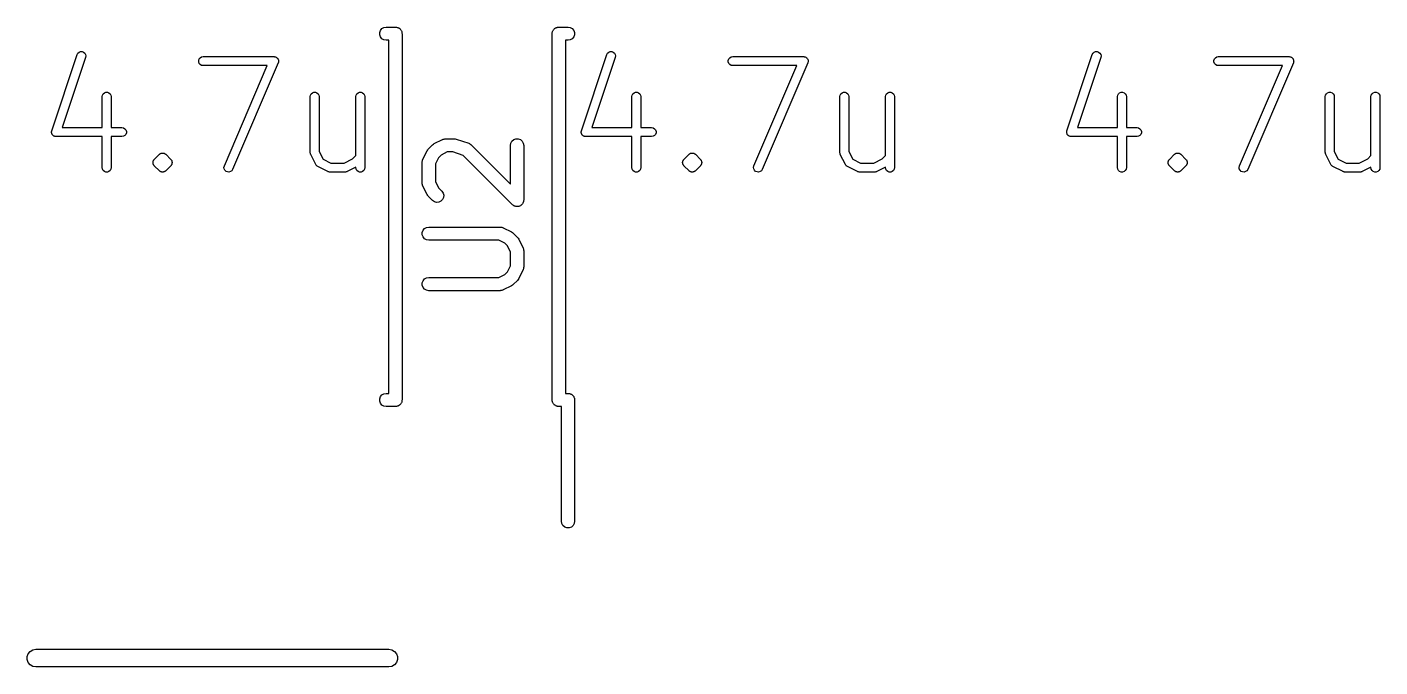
# Model space of a CAD drawing. Extents: x -2.2 to 75.9, y -81.1 to 9.2.
# Drawn here: x 20.9 to 36.23, y -44.1 to -36.85 of the extents above; entities that cross this region are included whole.
import ezdxf

# ---------------------------------------------------------------- set-up
doc = ezdxf.new("R2010")
doc.units = 0
doc.header["$MEASUREMENT"] = 0
doc.layers.add('BLACK', color=7, linetype='CONTINUOUS')

msp = doc.modelspace()

# ---------------------------------------------------------------- linework, layer by layer
at = {"layer": 'Black'}
for p, q in [((24.8961, -36.912), (24.905, -36.8875)), ((24.8961, -36.938), (24.8961, -36.912)), ((24.905, -36.8875), (24.9218, -36.8675)), ((24.9218, -36.8675), (24.9443, -36.8545)), ((24.9443, -36.8545), (24.97, -36.85)), ((24.97, -36.85), (25.075, -36.85)), ((25.075, -36.85), (25.0815, -36.8511)), ((25.0815, -36.8511), (25.088, -36.8511)), ((25.088, -36.8511), (25.0942, -36.8534)), ((25.0942, -36.8534), (25.1007, -36.8545)), ((25.1007, -36.8545), (25.1063, -36.8578)), ((25.1063, -36.8578), (25.1125, -36.86)), ((25.1125, -36.86), (25.1175, -36.8643)), ((25.1175, -36.8643), (25.1232, -36.8675)), ((25.1232, -36.8675), (25.1274, -36.8726)), ((25.1274, -36.8726), (25.1325, -36.8768)), ((25.1325, -36.8768), (25.1357, -36.8825)), ((25.1357, -36.8825), (25.14, -36.8875)), ((25.14, -36.8875), (25.1422, -36.8937)), ((25.1422, -36.8937), (25.1455, -36.8993)), ((25.1455, -36.8993), (25.1466, -36.9058)), ((25.1466, -36.9058), (25.1489, -36.912)), ((25.1489, -36.912), (25.1489, -36.9185)), ((25.1489, -36.9185), (25.15, -36.925)), ((25.15, -36.925), (25.15, -41.075)), ((26.85, -36.925), (26.8511, -36.9185)), ((26.85, -41.075), (26.85, -36.925)), ((26.8511, -36.912), (26.8534, -36.9058)), ((26.8511, -36.9185), (26.8511, -36.912)), ((26.8534, -36.9058), (26.8545, -36.8993)), ((26.8545, -36.8993), (26.8578, -36.8937)), ((26.8578, -36.8937), (26.86, -36.8875)), ((26.86, -36.8875), (26.8643, -36.8825)), ((26.8643, -36.8825), (26.8675, -36.8768)), ((26.8675, -36.8768), (26.8726, -36.8726)), ((26.8726, -36.8726), (26.8768, -36.8675)), ((26.8768, -36.8675), (26.8825, -36.8643)), ((26.8825, -36.8643), (26.8875, -36.86)), ((26.8875, -36.86), (26.8937, -36.8578)), ((26.8937, -36.8578), (26.8993, -36.8545)), ((26.8993, -36.8545), (26.9058, -36.8534)), ((26.9058, -36.8534), (26.912, -36.8511)), ((26.912, -36.8511), (26.9185, -36.8511)), ((26.9185, -36.8511), (26.925, -36.85)), ((26.925, -36.85), (27.03, -36.85)), ((27.03, -36.85), (27.0557, -36.8545)), ((27.0557, -36.8545), (27.0782, -36.8675)), ((27.0782, -36.8675), (27.095, -36.8875)), ((27.095, -36.8875), (27.1039, -36.912)), ((27.1039, -36.912), (27.1039, -36.938)), ((24.905, -36.9625), (24.8961, -36.938)), ((24.9218, -36.9825), (24.905, -36.9625)), ((24.9443, -36.9955), (24.9218, -36.9825)), ((24.97, -37), (24.9443, -36.9955)), ((25, -37), (24.97, -37)), ((25, -41), (25, -37)), ((27.03, -37), (27, -37)), ((27, -37), (27, -41)), ((27.0557, -36.9955), (27.03, -37)), ((27.0782, -36.9825), (27.0557, -36.9955)), ((27.095, -36.9625), (27.0782, -36.9825)), ((27.1039, -36.938), (27.095, -36.9625)), ((21.1816, -38.0243), (21.4689, -37.1625)), ((21.5653, -37.1947), (21.3003, -37.9896)), ((21.4689, -37.1625), (21.4773, -37.147)), ((21.4773, -37.147), (21.4905, -37.1353)), ((21.4905, -37.1353), (21.5069, -37.1288)), ((21.5069, -37.1288), (21.5245, -37.1283)), ((21.5245, -37.1283), (21.5413, -37.1339)), ((21.5413, -37.1339), (21.5551, -37.1449)), ((21.5551, -37.1449), (21.5643, -37.1599)), ((21.5643, -37.1599), (21.5679, -37.1772)), ((21.5679, -37.1772), (21.5653, -37.1947)), ((22.8459, -37.2272), (22.8519, -37.2106)), ((22.8459, -37.2449), (22.8459, -37.2272)), ((22.8519, -37.2106), (22.8633, -37.1971)), ((22.8633, -37.1971), (22.8786, -37.1883)), ((22.8786, -37.1883), (22.8959, -37.1852)), ((22.8959, -37.1852), (23.7003, -37.1852)), ((23.7003, -37.1852), (23.706, -37.1863)), ((23.706, -37.1863), (23.7119, -37.1866)), ((23.7119, -37.1866), (23.7146, -37.1878)), ((23.7146, -37.1878), (23.7176, -37.1883)), ((23.7176, -37.1883), (23.7227, -37.1912)), ((23.7227, -37.1912), (23.7281, -37.1935)), ((23.7281, -37.1935), (23.7303, -37.1956)), ((23.7303, -37.1956), (23.7329, -37.1971)), ((23.7329, -37.1971), (23.7367, -37.2016)), ((23.7367, -37.2016), (23.7409, -37.2056)), ((23.7409, -37.2056), (23.7423, -37.2083)), ((23.7423, -37.2083), (23.7443, -37.2106)), ((23.7443, -37.2106), (23.7463, -37.2161)), ((23.7463, -37.2161), (23.7489, -37.2214)), ((23.7489, -37.2214), (23.7493, -37.2244)), ((23.7493, -37.2244), (23.7503, -37.2272)), ((23.7503, -37.2272), (23.7503, -37.2331)), ((23.7503, -37.2331), (23.751, -37.2389)), ((23.751, -37.2389), (23.7503, -37.2418)), ((23.7503, -37.2418), (23.7503, -37.2449)), ((27.1816, -38.0243), (27.4689, -37.1625)), ((27.5653, -37.1947), (27.3003, -37.9896)), ((27.4689, -37.1625), (27.4773, -37.147)), ((27.4773, -37.147), (27.4905, -37.1353)), ((27.4905, -37.1353), (27.5069, -37.1288)), ((27.5069, -37.1288), (27.5245, -37.1283)), ((27.5245, -37.1283), (27.5413, -37.1339)), ((27.5413, -37.1339), (27.5551, -37.1449)), ((27.5551, -37.1449), (27.5643, -37.1599)), ((27.5643, -37.1599), (27.5679, -37.1772)), ((27.5679, -37.1772), (27.5653, -37.1947)), ((28.8459, -37.2272), (28.8519, -37.2106)), ((28.8459, -37.2449), (28.8459, -37.2272)), ((28.8519, -37.2106), (28.8633, -37.1971)), ((28.8633, -37.1971), (28.8786, -37.1883)), ((28.8786, -37.1883), (28.8959, -37.1852)), ((28.8959, -37.1852), (29.7003, -37.1852)), ((29.7003, -37.1852), (29.706, -37.1863)), ((29.706, -37.1863), (29.7119, -37.1866)), ((29.7119, -37.1866), (29.7146, -37.1878)), ((29.7146, -37.1878), (29.7176, -37.1883)), ((29.7176, -37.1883), (29.7227, -37.1912)), ((29.7227, -37.1912), (29.7281, -37.1935)), ((29.7281, -37.1935), (29.7303, -37.1956)), ((29.7303, -37.1956), (29.7329, -37.1971)), ((29.7329, -37.1971), (29.7367, -37.2016)), ((29.7367, -37.2016), (29.7409, -37.2056)), ((29.7409, -37.2056), (29.7423, -37.2083)), ((29.7423, -37.2083), (29.7443, -37.2106)), ((29.7443, -37.2106), (29.7463, -37.2161)), ((29.7463, -37.2161), (29.7489, -37.2214)), ((29.7489, -37.2214), (29.7493, -37.2244)), ((29.7493, -37.2244), (29.7503, -37.2272)), ((29.7503, -37.2272), (29.7503, -37.2331)), ((29.7503, -37.2331), (29.751, -37.2389)), ((29.751, -37.2389), (29.7503, -37.2418)), ((29.7503, -37.2418), (29.7503, -37.2449)), ((32.6816, -38.0243), (32.9689, -37.1625)), ((33.0653, -37.1947), (32.8003, -37.9896)), ((32.9689, -37.1625), (32.9773, -37.147)), ((32.9773, -37.147), (32.9905, -37.1353)), ((32.9905, -37.1353), (33.0069, -37.1288)), ((33.0069, -37.1288), (33.0245, -37.1283)), ((33.0245, -37.1283), (33.0413, -37.1339)), ((33.0413, -37.1339), (33.0551, -37.1449)), ((33.0551, -37.1449), (33.0643, -37.1599)), ((33.0643, -37.1599), (33.0679, -37.1772)), ((33.0679, -37.1772), (33.0653, -37.1947)), ((34.3459, -37.2272), (34.3519, -37.2106)), ((34.3459, -37.2449), (34.3459, -37.2272)), ((34.3519, -37.2106), (34.3633, -37.1971)), ((34.3633, -37.1971), (34.3786, -37.1883)), ((34.3786, -37.1883), (34.3959, -37.1852)), ((34.3959, -37.1852), (35.2003, -37.1852)), ((35.2003, -37.1852), (35.206, -37.1863)), ((35.206, -37.1863), (35.2119, -37.1866)), ((35.2119, -37.1866), (35.2146, -37.1878)), ((35.2146, -37.1878), (35.2176, -37.1883)), ((35.2176, -37.1883), (35.2227, -37.1912)), ((35.2227, -37.1912), (35.2281, -37.1935)), ((35.2281, -37.1935), (35.2303, -37.1956)), ((35.2303, -37.1956), (35.2329, -37.1971)), ((35.2329, -37.1971), (35.2367, -37.2016)), ((35.2367, -37.2016), (35.2409, -37.2056)), ((35.2409, -37.2056), (35.2423, -37.2083)), ((35.2423, -37.2083), (35.2443, -37.2106)), ((35.2443, -37.2106), (35.2463, -37.2161)), ((35.2463, -37.2161), (35.2489, -37.2214)), ((35.2489, -37.2214), (35.2493, -37.2244)), ((35.2493, -37.2244), (35.2503, -37.2272)), ((35.2503, -37.2272), (35.2503, -37.2331)), ((35.2503, -37.2331), (35.251, -37.2389)), ((35.251, -37.2389), (35.2503, -37.2418)), ((35.2503, -37.2418), (35.2503, -37.2449)), ((22.8519, -37.2614), (22.8459, -37.2449)), ((22.8633, -37.275), (22.8519, -37.2614)), ((22.8786, -37.2838), (22.8633, -37.275)), ((22.8959, -37.2868), (22.8786, -37.2838)), ((23.6232, -37.2868), (22.8959, -37.2868)), ((23.1365, -38.4225), (23.6232, -37.2868)), ((23.747, -37.2561), (23.2299, -38.4626)), ((23.7483, -37.2504), (23.747, -37.2561)), ((23.7503, -37.2449), (23.7483, -37.2504)), ((28.8519, -37.2614), (28.8459, -37.2449)), ((28.8633, -37.275), (28.8519, -37.2614)), ((28.8786, -37.2838), (28.8633, -37.275)), ((28.8959, -37.2868), (28.8786, -37.2838)), ((29.6232, -37.2868), (28.8959, -37.2868)), ((29.1365, -38.4225), (29.6232, -37.2868)), ((29.747, -37.2561), (29.2299, -38.4626)), ((29.7483, -37.2504), (29.747, -37.2561)), ((29.7503, -37.2449), (29.7483, -37.2504)), ((34.3519, -37.2614), (34.3459, -37.2449)), ((34.3633, -37.275), (34.3519, -37.2614)), ((34.3786, -37.2838), (34.3633, -37.275)), ((34.3959, -37.2868), (34.3786, -37.2838)), ((35.1232, -37.2868), (34.3959, -37.2868)), ((34.6365, -38.4225), (35.1232, -37.2868)), ((35.247, -37.2561), (34.7299, -38.4626)), ((35.2483, -37.2504), (35.247, -37.2561)), ((35.2503, -37.2449), (35.2483, -37.2504)), ((21.7535, -37.6382), (21.7566, -37.6208)), ((21.7535, -37.9896), (21.7535, -37.6382)), ((21.7566, -37.6208), (21.7654, -37.6056)), ((21.7654, -37.6056), (21.7789, -37.5942)), ((21.7789, -37.5942), (21.7955, -37.5882)), ((21.7955, -37.5882), (21.8132, -37.5882)), ((21.8132, -37.5882), (21.8297, -37.5942)), ((21.8297, -37.5942), (21.8432, -37.6056)), ((21.8432, -37.6056), (21.8521, -37.6208)), ((21.8521, -37.6208), (21.8551, -37.6382)), ((21.8551, -37.6382), (21.8551, -37.9896)), ((24.1091, -37.6382), (24.1121, -37.6208)), ((24.1091, -38.2702), (24.1091, -37.6382)), ((24.1121, -37.6208), (24.121, -37.6056)), ((24.121, -37.6056), (24.1345, -37.5942)), ((24.1345, -37.5942), (24.1511, -37.5882)), ((24.1511, -37.5882), (24.1687, -37.5882)), ((24.1687, -37.5882), (24.1853, -37.5942)), ((24.1853, -37.5942), (24.1988, -37.6056)), ((24.1988, -37.6056), (24.2076, -37.6208)), ((24.2076, -37.6208), (24.2107, -37.6382)), ((24.2107, -37.6382), (24.2107, -38.2582)), ((24.6262, -37.6382), (24.6292, -37.6208)), ((24.6262, -38.3066), (24.6262, -37.6382)), ((24.6292, -37.6208), (24.638, -37.6056)), ((24.638, -37.6056), (24.6516, -37.5942)), ((24.6516, -37.5942), (24.6681, -37.5882)), ((24.6681, -37.5882), (24.6858, -37.5882)), ((24.6858, -37.5882), (24.7024, -37.5942)), ((24.7024, -37.5942), (24.7159, -37.6056)), ((24.7159, -37.6056), (24.7247, -37.6208)), ((24.7247, -37.6208), (24.7278, -37.6382)), ((24.7278, -37.6382), (24.7278, -38.4425)), ((27.7535, -37.6382), (27.7566, -37.6208)), ((27.7535, -37.9896), (27.7535, -37.6382)), ((27.7566, -37.6208), (27.7654, -37.6056)), ((27.7654, -37.6056), (27.7789, -37.5942)), ((27.7789, -37.5942), (27.7955, -37.5882)), ((27.7955, -37.5882), (27.8132, -37.5882)), ((27.8132, -37.5882), (27.8297, -37.5942)), ((27.8297, -37.5942), (27.8432, -37.6056)), ((27.8432, -37.6056), (27.8521, -37.6208)), ((27.8521, -37.6208), (27.8551, -37.6382)), ((27.8551, -37.6382), (27.8551, -37.9896)), ((30.1091, -37.6382), (30.1121, -37.6208)), ((30.1091, -38.2702), (30.1091, -37.6382)), ((30.1121, -37.6208), (30.121, -37.6056)), ((30.121, -37.6056), (30.1345, -37.5942)), ((30.1345, -37.5942), (30.1511, -37.5882)), ((30.1511, -37.5882), (30.1687, -37.5882)), ((30.1687, -37.5882), (30.1853, -37.5942)), ((30.1853, -37.5942), (30.1988, -37.6056)), ((30.1988, -37.6056), (30.2076, -37.6208)), ((30.2076, -37.6208), (30.2107, -37.6382)), ((30.2107, -37.6382), (30.2107, -38.2582)), ((30.6262, -37.6382), (30.6292, -37.6208)), ((30.6262, -38.3066), (30.6262, -37.6382)), ((30.6292, -37.6208), (30.638, -37.6056)), ((30.638, -37.6056), (30.6516, -37.5942)), ((30.6516, -37.5942), (30.6681, -37.5882)), ((30.6681, -37.5882), (30.6858, -37.5882)), ((30.6858, -37.5882), (30.7024, -37.5942)), ((30.7024, -37.5942), (30.7159, -37.6056)), ((30.7159, -37.6056), (30.7247, -37.6208)), ((30.7247, -37.6208), (30.7278, -37.6382)), ((30.7278, -37.6382), (30.7278, -38.4425)), ((33.2535, -37.6382), (33.2566, -37.6208)), ((33.2535, -37.9896), (33.2535, -37.6382)), ((33.2566, -37.6208), (33.2654, -37.6056)), ((33.2654, -37.6056), (33.2789, -37.5942)), ((33.2789, -37.5942), (33.2955, -37.5882)), ((33.2955, -37.5882), (33.3132, -37.5882)), ((33.3132, -37.5882), (33.3297, -37.5942)), ((33.3297, -37.5942), (33.3432, -37.6056)), ((33.3432, -37.6056), (33.3521, -37.6208)), ((33.3521, -37.6208), (33.3551, -37.6382)), ((33.3551, -37.6382), (33.3551, -37.9896)), ((35.6091, -37.6382), (35.6121, -37.6208)), ((35.6091, -38.2702), (35.6091, -37.6382)), ((35.6121, -37.6208), (35.621, -37.6056)), ((35.621, -37.6056), (35.6345, -37.5942)), ((35.6345, -37.5942), (35.6511, -37.5882)), ((35.6511, -37.5882), (35.6687, -37.5882)), ((35.6687, -37.5882), (35.6853, -37.5942)), ((35.6853, -37.5942), (35.6988, -37.6056)), ((35.6988, -37.6056), (35.7076, -37.6208)), ((35.7076, -37.6208), (35.7107, -37.6382)), ((35.7107, -37.6382), (35.7107, -38.2582)), ((36.1262, -37.6382), (36.1292, -37.6208)), ((36.1262, -38.3066), (36.1262, -37.6382)), ((36.1292, -37.6208), (36.138, -37.6056)), ((36.138, -37.6056), (36.1516, -37.5942)), ((36.1516, -37.5942), (36.1681, -37.5882)), ((36.1681, -37.5882), (36.1858, -37.5882)), ((36.1858, -37.5882), (36.2024, -37.5942)), ((36.2024, -37.5942), (36.2159, -37.6056)), ((36.2159, -37.6056), (36.2247, -37.6208)), ((36.2247, -37.6208), (36.2278, -37.6382)), ((36.2278, -37.6382), (36.2278, -38.4425)), ((21.3003, -37.9896), (21.7535, -37.9896)), ((21.8551, -37.9896), (21.9767, -37.9896)), ((21.9767, -37.9896), (21.9941, -37.9926)), ((21.9941, -37.9926), (22.0093, -38.0015)), ((22.0093, -38.0015), (22.0207, -38.015)), ((27.3003, -37.9896), (27.7535, -37.9896)), ((27.8551, -37.9896), (27.9767, -37.9896)), ((27.9767, -37.9896), (27.9941, -37.9926)), ((27.9941, -37.9926), (28.0093, -38.0015)), ((28.0093, -38.0015), (28.0207, -38.015)), ((32.8003, -37.9896), (33.2535, -37.9896)), ((33.3551, -37.9896), (33.4767, -37.9896)), ((33.4767, -37.9896), (33.4941, -37.9926)), ((33.4941, -37.9926), (33.5093, -38.0015)), ((33.5093, -38.0015), (33.5207, -38.015)), ((21.179, -38.0418), (21.1798, -38.0367)), ((21.1798, -38.0454), (21.179, -38.0418)), ((21.1798, -38.0316), (21.1811, -38.028)), ((21.1798, -38.0367), (21.1798, -38.0316)), ((21.1798, -38.0492), (21.1798, -38.0454)), ((21.1815, -38.054), (21.1798, -38.0492)), ((21.1811, -38.028), (21.1816, -38.0243)), ((21.1826, -38.0591), (21.1815, -38.054)), ((21.1845, -38.0623), (21.1826, -38.0591)), ((21.1858, -38.0658), (21.1845, -38.0623)), ((21.1891, -38.0697), (21.1858, -38.0658)), ((21.1918, -38.0741), (21.1891, -38.0697)), ((21.1947, -38.0764), (21.1918, -38.0741)), ((21.1972, -38.0793), (21.1947, -38.0764)), ((21.2016, -38.0819), (21.1972, -38.0793)), ((21.2056, -38.0851), (21.2016, -38.0819)), ((21.2092, -38.0862), (21.2056, -38.0851)), ((21.2124, -38.0881), (21.2092, -38.0862)), ((21.2175, -38.089), (21.2124, -38.0881)), ((21.2224, -38.0906), (21.2175, -38.089)), ((21.2261, -38.0905), (21.2224, -38.0906)), ((21.2298, -38.0912), (21.2261, -38.0905)), ((21.7535, -38.0912), (21.2298, -38.0912)), ((21.7535, -38.4425), (21.7535, -38.0912)), ((21.9767, -38.0912), (21.8551, -38.0912)), ((21.8551, -38.0912), (21.8551, -38.4425)), ((21.9941, -38.0881), (21.9767, -38.0912)), ((22.0093, -38.0793), (21.9941, -38.0881)), ((22.0207, -38.0658), (22.0093, -38.0793)), ((22.0207, -38.015), (22.0267, -38.0316)), ((22.0267, -38.0492), (22.0207, -38.0658)), ((22.0267, -38.0316), (22.0267, -38.0492)), ((25.5141, -38.171), (25.6093, -38.1234)), ((25.6093, -38.1234), (25.6135, -38.1222)), ((25.6135, -38.1222), (25.6172, -38.12)), ((25.6172, -38.12), (25.6259, -38.1185)), ((25.6259, -38.1185), (25.6343, -38.116)), ((25.6343, -38.116), (25.6386, -38.1162)), ((25.6386, -38.1162), (25.6429, -38.1155)), ((25.6429, -38.1155), (25.7381, -38.1155)), ((25.7381, -38.1155), (25.7499, -38.1176)), ((25.7499, -38.1176), (25.7618, -38.1193)), ((25.7618, -38.1193), (25.9047, -38.1669)), ((26.3819, -38.1648), (26.3949, -38.1423)), ((26.3949, -38.1423), (26.4149, -38.1255)), ((26.4149, -38.1255), (26.4394, -38.1166)), ((26.4394, -38.1166), (26.4654, -38.1166)), ((26.4654, -38.1166), (26.4899, -38.1255)), ((26.4899, -38.1255), (26.5098, -38.1423)), ((26.5098, -38.1423), (26.5229, -38.1648)), ((27.179, -38.0418), (27.1798, -38.0367)), ((27.1798, -38.0454), (27.179, -38.0418)), ((27.1798, -38.0316), (27.1811, -38.028)), ((27.1798, -38.0367), (27.1798, -38.0316)), ((27.1798, -38.0492), (27.1798, -38.0454)), ((27.1815, -38.054), (27.1798, -38.0492)), ((27.1811, -38.028), (27.1816, -38.0243)), ((27.1826, -38.0591), (27.1815, -38.054)), ((27.1845, -38.0623), (27.1826, -38.0591)), ((27.1858, -38.0658), (27.1845, -38.0623)), ((27.1891, -38.0697), (27.1858, -38.0658)), ((27.1918, -38.0741), (27.1891, -38.0697)), ((27.1947, -38.0764), (27.1918, -38.0741)), ((27.1972, -38.0793), (27.1947, -38.0764)), ((27.2016, -38.0819), (27.1972, -38.0793)), ((27.2056, -38.0851), (27.2016, -38.0819)), ((27.2092, -38.0862), (27.2056, -38.0851)), ((27.2124, -38.0881), (27.2092, -38.0862)), ((27.2175, -38.089), (27.2124, -38.0881)), ((27.2224, -38.0906), (27.2175, -38.089)), ((27.2261, -38.0905), (27.2224, -38.0906)), ((27.2298, -38.0912), (27.2261, -38.0905)), ((27.7535, -38.0912), (27.2298, -38.0912)), ((27.7535, -38.4425), (27.7535, -38.0912)), ((27.9767, -38.0912), (27.8551, -38.0912)), ((27.8551, -38.0912), (27.8551, -38.4425)), ((27.9941, -38.0881), (27.9767, -38.0912)), ((28.0093, -38.0793), (27.9941, -38.0881)), ((28.0207, -38.0658), (28.0093, -38.0793)), ((28.0207, -38.015), (28.0267, -38.0316)), ((28.0267, -38.0492), (28.0207, -38.0658)), ((28.0267, -38.0316), (28.0267, -38.0492)), ((32.679, -38.0418), (32.6798, -38.0367)), ((32.6798, -38.0454), (32.679, -38.0418)), ((32.6798, -38.0316), (32.6811, -38.028)), ((32.6798, -38.0367), (32.6798, -38.0316)), ((32.6798, -38.0492), (32.6798, -38.0454)), ((32.6815, -38.054), (32.6798, -38.0492)), ((32.6811, -38.028), (32.6816, -38.0243)), ((32.6826, -38.0591), (32.6815, -38.054)), ((32.6845, -38.0623), (32.6826, -38.0591)), ((32.6858, -38.0658), (32.6845, -38.0623)), ((32.6891, -38.0697), (32.6858, -38.0658)), ((32.6918, -38.0741), (32.6891, -38.0697)), ((32.6947, -38.0764), (32.6918, -38.0741)), ((32.6972, -38.0793), (32.6947, -38.0764)), ((32.7016, -38.0819), (32.6972, -38.0793)), ((32.7056, -38.0851), (32.7016, -38.0819)), ((32.7092, -38.0862), (32.7056, -38.0851)), ((32.7124, -38.0881), (32.7092, -38.0862)), ((32.7175, -38.089), (32.7124, -38.0881)), ((32.7224, -38.0906), (32.7175, -38.089)), ((32.7261, -38.0905), (32.7224, -38.0906)), ((32.7298, -38.0912), (32.7261, -38.0905)), ((33.2535, -38.0912), (32.7298, -38.0912)), ((33.2535, -38.4425), (33.2535, -38.0912)), ((33.4767, -38.0912), (33.3551, -38.0912)), ((33.3551, -38.0912), (33.3551, -38.4425)), ((33.4941, -38.0881), (33.4767, -38.0912)), ((33.5093, -38.0793), (33.4941, -38.0881)), ((33.5207, -38.0658), (33.5093, -38.0793)), ((33.5207, -38.015), (33.5267, -38.0316)), ((33.5267, -38.0492), (33.5207, -38.0658)), ((33.5267, -38.0316), (33.5267, -38.0492)), ((22.3429, -38.3492), (22.4004, -38.2917)), ((22.4004, -38.2917), (22.404, -38.2892)), ((22.404, -38.2892), (22.4072, -38.286)), ((22.4072, -38.286), (22.4092, -38.2851)), ((22.4092, -38.2851), (22.4109, -38.2836)), ((22.4109, -38.2836), (22.413, -38.2829)), ((22.413, -38.2829), (22.4148, -38.2816)), ((22.4148, -38.2816), (22.4191, -38.2805)), ((22.4191, -38.2805), (22.4232, -38.2786)), ((22.4232, -38.2786), (22.4254, -38.2784)), ((22.4254, -38.2784), (22.4275, -38.2776)), ((22.4275, -38.2776), (22.4297, -38.2776)), ((22.4297, -38.2776), (22.4319, -38.277)), ((22.4319, -38.277), (22.4363, -38.2774)), ((22.4363, -38.2774), (22.4407, -38.277)), ((22.4407, -38.277), (22.4429, -38.2776)), ((22.4429, -38.2776), (22.4451, -38.2776)), ((22.4451, -38.2776), (22.4472, -38.2784)), ((22.4472, -38.2784), (22.4495, -38.2786)), ((22.4495, -38.2786), (22.4535, -38.2805)), ((22.4535, -38.2805), (22.4578, -38.2816)), ((22.4578, -38.2816), (22.4596, -38.2829)), ((22.4596, -38.2829), (22.4617, -38.2836)), ((22.4617, -38.2836), (22.4634, -38.2851)), ((22.4634, -38.2851), (22.4654, -38.286)), ((22.4654, -38.286), (22.4686, -38.2892)), ((22.4686, -38.2892), (22.4722, -38.2917)), ((22.4722, -38.2917), (22.5297, -38.3492)), ((24.1096, -38.2731), (24.1091, -38.2702)), ((24.1094, -38.276), (24.1096, -38.2731)), ((24.1111, -38.2817), (24.1094, -38.276)), ((24.1121, -38.2876), (24.1111, -38.2817)), ((24.1136, -38.2901), (24.1121, -38.2876)), ((24.1144, -38.2929), (24.1136, -38.2901)), ((24.1719, -38.4078), (24.1144, -38.2929)), ((24.2107, -38.2582), (24.2552, -38.3472)), ((24.5894, -38.3433), (24.6262, -38.3066)), ((25.3853, -38.3474), (25.4329, -38.2522)), ((25.4329, -38.2522), (25.4401, -38.2425)), ((25.4401, -38.2425), (25.447, -38.2327)), ((25.447, -38.2327), (25.4946, -38.1851)), ((25.4946, -38.1851), (25.5044, -38.1782)), ((25.5044, -38.1782), (25.5141, -38.171)), ((25.592, -38.2997), (25.5616, -38.3301)), ((25.6606, -38.2655), (25.592, -38.2997)), ((25.7259, -38.2655), (25.6606, -38.2655)), ((25.8404, -38.3036), (25.7259, -38.2655)), ((26.3993, -38.8626), (25.8404, -38.3036)), ((25.9047, -38.1669), (25.9085, -38.169)), ((25.9085, -38.169), (25.9126, -38.1701)), ((25.9126, -38.1701), (25.9198, -38.1752)), ((25.9198, -38.1752), (25.9276, -38.1793)), ((25.9276, -38.1793), (25.9304, -38.1826)), ((25.9304, -38.1826), (25.934, -38.1851)), ((25.934, -38.1851), (26.3774, -38.6285)), ((26.3774, -38.1905), (26.3819, -38.1648)), ((26.3774, -38.6285), (26.3774, -38.1905)), ((26.5229, -38.1648), (26.5274, -38.1905)), ((26.5274, -38.1905), (26.5274, -38.8095)), ((28.3429, -38.3492), (28.4004, -38.2917)), ((28.4004, -38.2917), (28.404, -38.2892)), ((28.404, -38.2892), (28.4072, -38.286)), ((28.4072, -38.286), (28.4092, -38.2851)), ((28.4092, -38.2851), (28.4109, -38.2836)), ((28.4109, -38.2836), (28.413, -38.2829)), ((28.413, -38.2829), (28.4148, -38.2816)), ((28.4148, -38.2816), (28.4191, -38.2805)), ((28.4191, -38.2805), (28.4232, -38.2786)), ((28.4232, -38.2786), (28.4254, -38.2784)), ((28.4254, -38.2784), (28.4275, -38.2776)), ((28.4275, -38.2776), (28.4297, -38.2776)), ((28.4297, -38.2776), (28.4319, -38.277)), ((28.4319, -38.277), (28.4363, -38.2774)), ((28.4363, -38.2774), (28.4407, -38.277)), ((28.4407, -38.277), (28.4429, -38.2776)), ((28.4429, -38.2776), (28.4451, -38.2776)), ((28.4451, -38.2776), (28.4472, -38.2784)), ((28.4472, -38.2784), (28.4495, -38.2786)), ((28.4495, -38.2786), (28.4535, -38.2805)), ((28.4535, -38.2805), (28.4578, -38.2816)), ((28.4578, -38.2816), (28.4596, -38.2829)), ((28.4596, -38.2829), (28.4617, -38.2836)), ((28.4617, -38.2836), (28.4634, -38.2851)), ((28.4634, -38.2851), (28.4654, -38.286)), ((28.4654, -38.286), (28.4686, -38.2892)), ((28.4686, -38.2892), (28.4722, -38.2917)), ((28.4722, -38.2917), (28.5297, -38.3492)), ((30.1096, -38.2731), (30.1091, -38.2702)), ((30.1094, -38.276), (30.1096, -38.2731)), ((30.1111, -38.2817), (30.1094, -38.276)), ((30.1121, -38.2876), (30.1111, -38.2817)), ((30.1136, -38.2901), (30.1121, -38.2876)), ((30.1144, -38.2929), (30.1136, -38.2901)), ((30.1719, -38.4078), (30.1144, -38.2929)), ((30.2107, -38.2582), (30.2552, -38.3472)), ((30.5894, -38.3433), (30.6262, -38.3066)), ((33.8429, -38.3492), (33.9004, -38.2917)), ((33.9004, -38.2917), (33.904, -38.2892)), ((33.904, -38.2892), (33.9072, -38.286)), ((33.9072, -38.286), (33.9092, -38.2851)), ((33.9092, -38.2851), (33.9109, -38.2836)), ((33.9109, -38.2836), (33.913, -38.2829)), ((33.913, -38.2829), (33.9148, -38.2816)), ((33.9148, -38.2816), (33.9191, -38.2805)), ((33.9191, -38.2805), (33.9232, -38.2786)), ((33.9232, -38.2786), (33.9254, -38.2784)), ((33.9254, -38.2784), (33.9275, -38.2776)), ((33.9275, -38.2776), (33.9297, -38.2776)), ((33.9297, -38.2776), (33.9319, -38.277)), ((33.9319, -38.277), (33.9363, -38.2774)), ((33.9363, -38.2774), (33.9407, -38.277)), ((33.9407, -38.277), (33.9429, -38.2776)), ((33.9429, -38.2776), (33.9451, -38.2776)), ((33.9451, -38.2776), (33.9472, -38.2784)), ((33.9472, -38.2784), (33.9495, -38.2786)), ((33.9495, -38.2786), (33.9535, -38.2805)), ((33.9535, -38.2805), (33.9578, -38.2816)), ((33.9578, -38.2816), (33.9596, -38.2829)), ((33.9596, -38.2829), (33.9617, -38.2836)), ((33.9617, -38.2836), (33.9634, -38.2851)), ((33.9634, -38.2851), (33.9654, -38.286)), ((33.9654, -38.286), (33.9686, -38.2892)), ((33.9686, -38.2892), (33.9722, -38.2917)), ((33.9722, -38.2917), (34.0297, -38.3492)), ((35.6096, -38.2731), (35.6091, -38.2702)), ((35.6094, -38.276), (35.6096, -38.2731)), ((35.6111, -38.2817), (35.6094, -38.276)), ((35.6121, -38.2876), (35.6111, -38.2817)), ((35.6136, -38.2901), (35.6121, -38.2876)), ((35.6144, -38.2929), (35.6136, -38.2901)), ((35.6719, -38.4078), (35.6144, -38.2929)), ((35.7107, -38.2582), (35.7552, -38.3472)), ((36.0894, -38.3433), (36.1262, -38.3066)), ((21.7566, -38.4599), (21.7535, -38.4425)), ((21.7654, -38.4752), (21.7566, -38.4599)), ((21.8521, -38.4599), (21.8432, -38.4752)), ((21.8551, -38.4425), (21.8521, -38.4599)), ((22.3283, -38.3807), (22.3294, -38.3764)), ((22.3286, -38.3851), (22.3283, -38.3807)), ((22.3283, -38.3895), (22.3286, -38.3851)), ((22.3294, -38.3938), (22.3283, -38.3895)), ((22.3294, -38.3764), (22.3298, -38.3719)), ((22.3298, -38.3982), (22.3294, -38.3938)), ((22.3298, -38.3719), (22.3317, -38.3679)), ((22.3317, -38.4023), (22.3298, -38.3982)), ((22.3317, -38.3679), (22.3328, -38.3636)), ((22.3328, -38.4066), (22.3317, -38.4023)), ((22.3328, -38.3636), (22.3354, -38.36)), ((22.3354, -38.4102), (22.3328, -38.4066)), ((22.3354, -38.36), (22.3372, -38.356)), ((22.3372, -38.4142), (22.3354, -38.4102)), ((22.3372, -38.356), (22.3404, -38.3528)), ((22.3404, -38.4174), (22.3372, -38.4142)), ((22.3404, -38.3528), (22.3429, -38.3492)), ((22.3429, -38.421), (22.3404, -38.4174)), ((22.4004, -38.4785), (22.3429, -38.421)), ((22.5297, -38.421), (22.4722, -38.4785)), ((22.5297, -38.3492), (22.5322, -38.3528)), ((22.5322, -38.4174), (22.5297, -38.421)), ((22.5322, -38.3528), (22.5354, -38.356)), ((22.5354, -38.4142), (22.5322, -38.4174)), ((22.5354, -38.356), (22.5373, -38.36)), ((22.5373, -38.4102), (22.5354, -38.4142)), ((22.5373, -38.36), (22.5398, -38.3636)), ((22.5398, -38.4066), (22.5373, -38.4102)), ((22.5398, -38.3636), (22.541, -38.3679)), ((22.541, -38.4023), (22.5398, -38.4066)), ((22.541, -38.3679), (22.5428, -38.3719)), ((22.5428, -38.3982), (22.541, -38.4023)), ((22.5428, -38.3719), (22.5432, -38.3764)), ((22.5432, -38.3938), (22.5428, -38.3982)), ((22.5432, -38.3764), (22.5444, -38.3807)), ((22.5444, -38.3895), (22.5432, -38.3938)), ((22.5444, -38.3807), (22.544, -38.3851)), ((22.544, -38.3851), (22.5444, -38.3895)), ((23.1325, -38.4397), (23.1365, -38.4225)), ((23.1346, -38.4572), (23.1325, -38.4397)), ((23.1425, -38.473), (23.1346, -38.4572)), ((23.2299, -38.4626), (23.2202, -38.4773)), ((24.1763, -38.4138), (24.1719, -38.4078)), ((24.1804, -38.42), (24.1763, -38.4138)), ((24.1816, -38.4209), (24.1804, -38.42)), ((24.1824, -38.422), (24.1816, -38.4209)), ((24.1886, -38.4261), (24.1824, -38.422)), ((24.1946, -38.4305), (24.1886, -38.4261)), ((24.3095, -38.488), (24.1946, -38.4305)), ((24.2552, -38.3472), (24.3442, -38.3917)), ((24.3442, -38.3917), (24.4926, -38.3917)), ((24.4926, -38.3917), (24.5894, -38.3433)), ((24.6262, -38.4386), (24.5273, -38.488)), ((24.6262, -38.4425), (24.6262, -38.4386)), ((24.6292, -38.4599), (24.6262, -38.4425)), ((24.638, -38.4752), (24.6292, -38.4599)), ((24.7247, -38.4599), (24.7159, -38.4752)), ((24.7278, -38.4425), (24.7247, -38.4599)), ((25.3774, -38.381), (25.3781, -38.3767)), ((25.3774, -38.619), (25.3774, -38.381)), ((25.3779, -38.3724), (25.3804, -38.364)), ((25.3781, -38.3767), (25.3779, -38.3724)), ((25.3804, -38.364), (25.3819, -38.3553)), ((25.3819, -38.3553), (25.3841, -38.3516)), ((25.3841, -38.3516), (25.3853, -38.3474)), ((25.5616, -38.3301), (25.5274, -38.3987)), ((25.5274, -38.3987), (25.5274, -38.6013)), ((27.7566, -38.4599), (27.7535, -38.4425)), ((27.7654, -38.4752), (27.7566, -38.4599)), ((27.8521, -38.4599), (27.8432, -38.4752)), ((27.8551, -38.4425), (27.8521, -38.4599)), ((28.3283, -38.3807), (28.3294, -38.3764)), ((28.3286, -38.3851), (28.3283, -38.3807)), ((28.3283, -38.3895), (28.3286, -38.3851)), ((28.3294, -38.3938), (28.3283, -38.3895)), ((28.3294, -38.3764), (28.3298, -38.3719)), ((28.3298, -38.3982), (28.3294, -38.3938)), ((28.3298, -38.3719), (28.3317, -38.3679)), ((28.3317, -38.4023), (28.3298, -38.3982)), ((28.3317, -38.3679), (28.3328, -38.3636)), ((28.3328, -38.4066), (28.3317, -38.4023)), ((28.3328, -38.3636), (28.3354, -38.36)), ((28.3354, -38.4102), (28.3328, -38.4066)), ((28.3354, -38.36), (28.3372, -38.356)), ((28.3372, -38.4142), (28.3354, -38.4102)), ((28.3372, -38.356), (28.3404, -38.3528)), ((28.3404, -38.4174), (28.3372, -38.4142)), ((28.3404, -38.3528), (28.3429, -38.3492)), ((28.3429, -38.421), (28.3404, -38.4174)), ((28.4004, -38.4785), (28.3429, -38.421)), ((28.5297, -38.421), (28.4722, -38.4785)), ((28.5297, -38.3492), (28.5322, -38.3528)), ((28.5322, -38.4174), (28.5297, -38.421)), ((28.5322, -38.3528), (28.5354, -38.356)), ((28.5354, -38.4142), (28.5322, -38.4174)), ((28.5354, -38.356), (28.5373, -38.36)), ((28.5373, -38.4102), (28.5354, -38.4142)), ((28.5373, -38.36), (28.5398, -38.3636)), ((28.5398, -38.4066), (28.5373, -38.4102)), ((28.5398, -38.3636), (28.541, -38.3679)), ((28.541, -38.4023), (28.5398, -38.4066)), ((28.541, -38.3679), (28.5428, -38.3719)), ((28.5428, -38.3982), (28.541, -38.4023)), ((28.5428, -38.3719), (28.5432, -38.3764)), ((28.5432, -38.3938), (28.5428, -38.3982)), ((28.5432, -38.3764), (28.5444, -38.3807)), ((28.5444, -38.3895), (28.5432, -38.3938)), ((28.5444, -38.3807), (28.544, -38.3851)), ((28.544, -38.3851), (28.5444, -38.3895)), ((29.1325, -38.4397), (29.1365, -38.4225)), ((29.1346, -38.4572), (29.1325, -38.4397)), ((29.1425, -38.473), (29.1346, -38.4572)), ((29.2299, -38.4626), (29.2202, -38.4773)), ((30.1763, -38.4138), (30.1719, -38.4078)), ((30.1804, -38.42), (30.1763, -38.4138)), ((30.1816, -38.4209), (30.1804, -38.42)), ((30.1824, -38.422), (30.1816, -38.4209)), ((30.1886, -38.4261), (30.1824, -38.422)), ((30.1946, -38.4305), (30.1886, -38.4261)), ((30.3095, -38.488), (30.1946, -38.4305)), ((30.2552, -38.3472), (30.3442, -38.3917)), ((30.3442, -38.3917), (30.4926, -38.3917)), ((30.4926, -38.3917), (30.5894, -38.3433)), ((30.6262, -38.4386), (30.5273, -38.488)), ((30.6262, -38.4425), (30.6262, -38.4386)), ((30.6292, -38.4599), (30.6262, -38.4425)), ((30.638, -38.4752), (30.6292, -38.4599)), ((30.7247, -38.4599), (30.7159, -38.4752)), ((30.7278, -38.4425), (30.7247, -38.4599)), ((33.2566, -38.4599), (33.2535, -38.4425)), ((33.2654, -38.4752), (33.2566, -38.4599)), ((33.3521, -38.4599), (33.3432, -38.4752)), ((33.3551, -38.4425), (33.3521, -38.4599)), ((33.8283, -38.3807), (33.8294, -38.3764)), ((33.8286, -38.3851), (33.8283, -38.3807)), ((33.8283, -38.3895), (33.8286, -38.3851)), ((33.8294, -38.3938), (33.8283, -38.3895)), ((33.8294, -38.3764), (33.8298, -38.3719)), ((33.8298, -38.3982), (33.8294, -38.3938)), ((33.8298, -38.3719), (33.8317, -38.3679)), ((33.8317, -38.4023), (33.8298, -38.3982)), ((33.8317, -38.3679), (33.8328, -38.3636)), ((33.8328, -38.4066), (33.8317, -38.4023)), ((33.8328, -38.3636), (33.8354, -38.36)), ((33.8354, -38.4102), (33.8328, -38.4066)), ((33.8354, -38.36), (33.8372, -38.356)), ((33.8372, -38.4142), (33.8354, -38.4102)), ((33.8372, -38.356), (33.8404, -38.3528)), ((33.8404, -38.4174), (33.8372, -38.4142)), ((33.8404, -38.3528), (33.8429, -38.3492)), ((33.8429, -38.421), (33.8404, -38.4174)), ((33.9004, -38.4785), (33.8429, -38.421)), ((34.0297, -38.421), (33.9722, -38.4785)), ((34.0297, -38.3492), (34.0322, -38.3528)), ((34.0322, -38.4174), (34.0297, -38.421)), ((34.0322, -38.3528), (34.0354, -38.356)), ((34.0354, -38.4142), (34.0322, -38.4174)), ((34.0354, -38.356), (34.0373, -38.36)), ((34.0373, -38.4102), (34.0354, -38.4142)), ((34.0373, -38.36), (34.0398, -38.3636)), ((34.0398, -38.4066), (34.0373, -38.4102)), ((34.0398, -38.3636), (34.041, -38.3679)), ((34.041, -38.4023), (34.0398, -38.4066)), ((34.041, -38.3679), (34.0428, -38.3719)), ((34.0428, -38.3982), (34.041, -38.4023)), ((34.0428, -38.3719), (34.0432, -38.3764)), ((34.0432, -38.3938), (34.0428, -38.3982)), ((34.0432, -38.3764), (34.0444, -38.3807)), ((34.0444, -38.3895), (34.0432, -38.3938)), ((34.0444, -38.3807), (34.044, -38.3851)), ((34.044, -38.3851), (34.0444, -38.3895)), ((34.6325, -38.4397), (34.6365, -38.4225)), ((34.6346, -38.4572), (34.6325, -38.4397)), ((34.6425, -38.473), (34.6346, -38.4572)), ((34.7299, -38.4626), (34.7202, -38.4773)), ((35.6763, -38.4138), (35.6719, -38.4078)), ((35.6804, -38.42), (35.6763, -38.4138)), ((35.6816, -38.4209), (35.6804, -38.42)), ((35.6824, -38.422), (35.6816, -38.4209)), ((35.6886, -38.4261), (35.6824, -38.422)), ((35.6946, -38.4305), (35.6886, -38.4261)), ((35.8095, -38.488), (35.6946, -38.4305)), ((35.7552, -38.3472), (35.8442, -38.3917)), ((35.8442, -38.3917), (35.9926, -38.3917)), ((35.9926, -38.3917), (36.0894, -38.3433)), ((36.1262, -38.4386), (36.0273, -38.488)), ((36.1262, -38.4425), (36.1262, -38.4386)), ((36.1292, -38.4599), (36.1262, -38.4425)), ((36.138, -38.4752), (36.1292, -38.4599)), ((36.2247, -38.4599), (36.2159, -38.4752)), ((36.2278, -38.4425), (36.2247, -38.4599)), ((21.7789, -38.4865), (21.7654, -38.4752)), ((21.7955, -38.4926), (21.7789, -38.4865)), ((21.8132, -38.4926), (21.7955, -38.4926)), ((21.8297, -38.4865), (21.8132, -38.4926)), ((21.8432, -38.4752), (21.8297, -38.4865)), ((22.404, -38.481), (22.4004, -38.4785)), ((22.4072, -38.4842), (22.404, -38.481)), ((22.4092, -38.4851), (22.4072, -38.4842)), ((22.4109, -38.4865), (22.4092, -38.4851)), ((22.413, -38.4873), (22.4109, -38.4865)), ((22.4148, -38.4886), (22.413, -38.4873)), ((22.4191, -38.4897), (22.4148, -38.4886)), ((22.4232, -38.4916), (22.4191, -38.4897)), ((22.4254, -38.4918), (22.4232, -38.4916)), ((22.4275, -38.4926), (22.4254, -38.4918)), ((22.4297, -38.4926), (22.4275, -38.4926)), ((22.4319, -38.4932), (22.4297, -38.4926)), ((22.4363, -38.4928), (22.4319, -38.4932)), ((22.4407, -38.4932), (22.4363, -38.4928)), ((22.4429, -38.4926), (22.4407, -38.4932)), ((22.4451, -38.4926), (22.4429, -38.4926)), ((22.4472, -38.4918), (22.4451, -38.4926)), ((22.4495, -38.4916), (22.4472, -38.4918)), ((22.4535, -38.4897), (22.4495, -38.4916)), ((22.4578, -38.4886), (22.4535, -38.4897)), ((22.4596, -38.4873), (22.4578, -38.4886)), ((22.4617, -38.4865), (22.4596, -38.4873)), ((22.4634, -38.4851), (22.4617, -38.4865)), ((22.4654, -38.4842), (22.4634, -38.4851)), ((22.4686, -38.481), (22.4654, -38.4842)), ((22.4722, -38.4785), (22.4686, -38.481)), ((23.1554, -38.4851), (23.1425, -38.473)), ((23.1716, -38.492), (23.1554, -38.4851)), ((23.1892, -38.493), (23.1716, -38.492)), ((23.2061, -38.4879), (23.1892, -38.493)), ((23.2202, -38.4773), (23.2061, -38.4879)), ((24.3123, -38.4888), (24.3095, -38.488)), ((24.3149, -38.4903), (24.3123, -38.4888)), ((24.3207, -38.4913), (24.3149, -38.4903)), ((24.3264, -38.493), (24.3207, -38.4913)), ((24.3294, -38.4928), (24.3264, -38.493)), ((24.3322, -38.4933), (24.3294, -38.4928)), ((24.5046, -38.4933), (24.3322, -38.4933)), ((24.5075, -38.4928), (24.5046, -38.4933)), ((24.5104, -38.493), (24.5075, -38.4928)), ((24.5161, -38.4913), (24.5104, -38.493)), ((24.522, -38.4903), (24.5161, -38.4913)), ((24.5245, -38.4888), (24.522, -38.4903)), ((24.5273, -38.488), (24.5245, -38.4888)), ((24.6516, -38.4865), (24.638, -38.4752)), ((24.6681, -38.4926), (24.6516, -38.4865)), ((24.6858, -38.4926), (24.6681, -38.4926)), ((24.7024, -38.4865), (24.6858, -38.4926)), ((24.7159, -38.4752), (24.7024, -38.4865)), ((25.3781, -38.6233), (25.3774, -38.619)), ((25.5274, -38.6013), (25.5616, -38.6699)), ((27.7789, -38.4865), (27.7654, -38.4752)), ((27.7955, -38.4926), (27.7789, -38.4865)), ((27.8132, -38.4926), (27.7955, -38.4926)), ((27.8297, -38.4865), (27.8132, -38.4926)), ((27.8432, -38.4752), (27.8297, -38.4865)), ((28.404, -38.481), (28.4004, -38.4785)), ((28.4072, -38.4842), (28.404, -38.481)), ((28.4092, -38.4851), (28.4072, -38.4842)), ((28.4109, -38.4865), (28.4092, -38.4851)), ((28.413, -38.4873), (28.4109, -38.4865)), ((28.4148, -38.4886), (28.413, -38.4873)), ((28.4191, -38.4897), (28.4148, -38.4886)), ((28.4232, -38.4916), (28.4191, -38.4897)), ((28.4254, -38.4918), (28.4232, -38.4916)), ((28.4275, -38.4926), (28.4254, -38.4918)), ((28.4297, -38.4926), (28.4275, -38.4926)), ((28.4319, -38.4932), (28.4297, -38.4926)), ((28.4363, -38.4928), (28.4319, -38.4932)), ((28.4407, -38.4932), (28.4363, -38.4928)), ((28.4429, -38.4926), (28.4407, -38.4932)), ((28.4451, -38.4926), (28.4429, -38.4926)), ((28.4472, -38.4918), (28.4451, -38.4926)), ((28.4495, -38.4916), (28.4472, -38.4918)), ((28.4535, -38.4897), (28.4495, -38.4916)), ((28.4578, -38.4886), (28.4535, -38.4897)), ((28.4596, -38.4873), (28.4578, -38.4886)), ((28.4617, -38.4865), (28.4596, -38.4873)), ((28.4634, -38.4851), (28.4617, -38.4865)), ((28.4654, -38.4842), (28.4634, -38.4851)), ((28.4686, -38.481), (28.4654, -38.4842)), ((28.4722, -38.4785), (28.4686, -38.481)), ((29.1554, -38.4851), (29.1425, -38.473)), ((29.1716, -38.492), (29.1554, -38.4851)), ((29.1892, -38.493), (29.1716, -38.492)), ((29.2061, -38.4879), (29.1892, -38.493)), ((29.2202, -38.4773), (29.2061, -38.4879)), ((30.3123, -38.4888), (30.3095, -38.488)), ((30.3149, -38.4903), (30.3123, -38.4888)), ((30.3207, -38.4913), (30.3149, -38.4903)), ((30.3264, -38.493), (30.3207, -38.4913)), ((30.3294, -38.4928), (30.3264, -38.493)), ((30.3322, -38.4933), (30.3294, -38.4928)), ((30.5046, -38.4933), (30.3322, -38.4933)), ((30.5075, -38.4928), (30.5046, -38.4933)), ((30.5104, -38.493), (30.5075, -38.4928)), ((30.5161, -38.4913), (30.5104, -38.493)), ((30.522, -38.4903), (30.5161, -38.4913)), ((30.5245, -38.4888), (30.522, -38.4903)), ((30.5273, -38.488), (30.5245, -38.4888)), ((30.6516, -38.4865), (30.638, -38.4752)), ((30.6681, -38.4926), (30.6516, -38.4865)), ((30.6858, -38.4926), (30.6681, -38.4926)), ((30.7024, -38.4865), (30.6858, -38.4926)), ((30.7159, -38.4752), (30.7024, -38.4865)), ((33.2789, -38.4865), (33.2654, -38.4752)), ((33.2955, -38.4926), (33.2789, -38.4865)), ((33.3132, -38.4926), (33.2955, -38.4926)), ((33.3297, -38.4865), (33.3132, -38.4926)), ((33.3432, -38.4752), (33.3297, -38.4865)), ((33.904, -38.481), (33.9004, -38.4785)), ((33.9072, -38.4842), (33.904, -38.481)), ((33.9092, -38.4851), (33.9072, -38.4842)), ((33.9109, -38.4865), (33.9092, -38.4851)), ((33.913, -38.4873), (33.9109, -38.4865)), ((33.9148, -38.4886), (33.913, -38.4873)), ((33.9191, -38.4897), (33.9148, -38.4886)), ((33.9232, -38.4916), (33.9191, -38.4897)), ((33.9254, -38.4918), (33.9232, -38.4916)), ((33.9275, -38.4926), (33.9254, -38.4918)), ((33.9297, -38.4926), (33.9275, -38.4926)), ((33.9319, -38.4932), (33.9297, -38.4926)), ((33.9363, -38.4928), (33.9319, -38.4932)), ((33.9407, -38.4932), (33.9363, -38.4928)), ((33.9429, -38.4926), (33.9407, -38.4932)), ((33.9451, -38.4926), (33.9429, -38.4926)), ((33.9472, -38.4918), (33.9451, -38.4926)), ((33.9495, -38.4916), (33.9472, -38.4918)), ((33.9535, -38.4897), (33.9495, -38.4916)), ((33.9578, -38.4886), (33.9535, -38.4897)), ((33.9596, -38.4873), (33.9578, -38.4886)), ((33.9617, -38.4865), (33.9596, -38.4873)), ((33.9634, -38.4851), (33.9617, -38.4865)), ((33.9654, -38.4842), (33.9634, -38.4851)), ((33.9686, -38.481), (33.9654, -38.4842)), ((33.9722, -38.4785), (33.9686, -38.481)), ((34.6554, -38.4851), (34.6425, -38.473)), ((34.6716, -38.492), (34.6554, -38.4851)), ((34.6892, -38.493), (34.6716, -38.492)), ((34.7061, -38.4879), (34.6892, -38.493)), ((34.7202, -38.4773), (34.7061, -38.4879)), ((35.8123, -38.4888), (35.8095, -38.488)), ((35.8149, -38.4903), (35.8123, -38.4888)), ((35.8207, -38.4913), (35.8149, -38.4903)), ((35.8264, -38.493), (35.8207, -38.4913)), ((35.8294, -38.4928), (35.8264, -38.493)), ((35.8322, -38.4933), (35.8294, -38.4928)), ((36.0046, -38.4933), (35.8322, -38.4933)), ((36.0075, -38.4928), (36.0046, -38.4933)), ((36.0104, -38.493), (36.0075, -38.4928)), ((36.0161, -38.4913), (36.0104, -38.493)), ((36.022, -38.4903), (36.0161, -38.4913)), ((36.0245, -38.4888), (36.022, -38.4903)), ((36.0273, -38.488), (36.0245, -38.4888)), ((36.1516, -38.4865), (36.138, -38.4752)), ((36.1681, -38.4926), (36.1516, -38.4865)), ((36.1858, -38.4926), (36.1681, -38.4926)), ((36.2024, -38.4865), (36.1858, -38.4926)), ((36.2159, -38.4752), (36.2024, -38.4865)), ((25.3779, -38.6276), (25.3781, -38.6233)), ((25.3804, -38.636), (25.3779, -38.6276)), ((25.3819, -38.6447), (25.3804, -38.636)), ((25.3841, -38.6484), (25.3819, -38.6447)), ((25.3853, -38.6526), (25.3841, -38.6484)), ((25.4329, -38.7478), (25.3853, -38.6526)), ((25.4401, -38.7575), (25.4329, -38.7478)), ((25.447, -38.7673), (25.4401, -38.7575)), ((25.4946, -38.8149), (25.447, -38.7673)), ((25.5616, -38.6699), (25.6007, -38.7089)), ((25.6007, -38.7089), (25.6156, -38.7302)), ((25.6156, -38.7302), (25.6223, -38.7554)), ((25.6223, -38.7554), (25.6201, -38.7813)), ((25.5159, -38.8299), (25.4946, -38.8149)), ((25.5411, -38.8366), (25.5159, -38.8299)), ((25.567, -38.8343), (25.5411, -38.8366)), ((25.5906, -38.8233), (25.567, -38.8343)), ((25.6091, -38.8049), (25.5906, -38.8233)), ((25.6201, -38.7813), (25.6091, -38.8049)), ((26.4074, -38.8682), (26.3993, -38.8626)), ((26.4149, -38.8745), (26.4074, -38.8682)), ((26.418, -38.8756), (26.4149, -38.8745)), ((26.4207, -38.8775), (26.418, -38.8756)), ((26.4302, -38.88), (26.4207, -38.8775)), ((26.4394, -38.8834), (26.4302, -38.88)), ((26.4427, -38.8834), (26.4394, -38.8834)), ((26.4458, -38.8842), (26.4427, -38.8834)), ((26.4556, -38.8834), (26.4458, -38.8842)), ((26.4654, -38.8834), (26.4556, -38.8834)), ((26.4685, -38.8823), (26.4654, -38.8834)), ((26.4718, -38.882), (26.4685, -38.8823)), ((26.4807, -38.8778), (26.4718, -38.882)), ((26.4899, -38.8745), (26.4807, -38.8778)), ((26.4924, -38.8724), (26.4899, -38.8745)), ((26.4954, -38.871), (26.4924, -38.8724)), ((26.5023, -38.864), (26.4954, -38.871)), ((26.5098, -38.8577), (26.5023, -38.864)), ((26.5115, -38.8549), (26.5098, -38.8577)), ((26.5138, -38.8525), (26.5115, -38.8549)), ((26.518, -38.8437), (26.5138, -38.8525)), ((26.5229, -38.8352), (26.518, -38.8437)), ((26.5234, -38.8319), (26.5229, -38.8352)), ((26.5248, -38.8289), (26.5234, -38.8319)), ((26.5257, -38.8192), (26.5248, -38.8289)), ((26.5274, -38.8095), (26.5257, -38.8192)), ((25.3785, -39.1775), (25.3874, -39.153)), ((25.3785, -39.2035), (25.3785, -39.1775)), ((25.3874, -39.228), (25.3785, -39.2035)), ((25.3874, -39.153), (25.4042, -39.133)), ((25.4042, -39.2479), (25.3874, -39.228)), ((25.4042, -39.133), (25.4267, -39.12)), ((25.4267, -39.12), (25.4524, -39.1155)), ((25.4524, -39.1155), (26.2619, -39.1155)), ((26.2619, -39.1155), (26.2662, -39.1162)), ((26.2662, -39.1162), (26.2705, -39.116)), ((26.2705, -39.116), (26.2789, -39.1185)), ((26.2789, -39.1185), (26.2876, -39.12)), ((26.2876, -39.12), (26.2913, -39.1222)), ((26.2913, -39.1222), (26.2954, -39.1234)), ((26.2954, -39.1234), (26.3907, -39.171)), ((26.3907, -39.171), (26.4003, -39.1782)), ((26.4003, -39.1782), (26.4102, -39.1851)), ((26.4102, -39.1851), (26.4578, -39.2327)), ((26.4578, -39.2327), (26.4647, -39.2425)), ((25.4267, -39.261), (25.4042, -39.2479)), ((25.4524, -39.2655), (25.4267, -39.261)), ((26.2442, -39.2655), (25.4524, -39.2655)), ((26.3127, -39.2997), (26.2442, -39.2655)), ((26.3431, -39.3301), (26.3127, -39.2997)), ((26.3774, -39.3987), (26.3431, -39.3301)), ((26.4647, -39.2425), (26.4718, -39.2522)), ((26.4718, -39.2522), (26.5195, -39.3474)), ((26.5195, -39.3474), (26.5207, -39.3516)), ((26.5207, -39.3516), (26.5229, -39.3553)), ((26.5229, -39.3553), (26.5244, -39.364)), ((26.5244, -39.364), (26.5269, -39.3724)), ((26.5269, -39.3724), (26.5266, -39.3767)), ((26.5266, -39.3767), (26.5274, -39.381)), ((26.5274, -39.381), (26.5274, -39.5714)), ((26.3774, -39.5537), (26.3774, -39.3987)), ((25.4042, -39.7045), (25.4267, -39.6914)), ((25.4267, -39.6914), (25.4524, -39.6869)), ((25.4524, -39.6869), (26.2442, -39.6869)), ((26.2442, -39.6869), (26.3127, -39.6526)), ((26.3127, -39.6526), (26.3431, -39.6222)), ((26.3431, -39.6222), (26.3774, -39.5537)), ((26.5195, -39.605), (26.4718, -39.7002)), ((26.5207, -39.6008), (26.5195, -39.605)), ((26.5229, -39.5971), (26.5207, -39.6008)), ((26.5244, -39.5884), (26.5229, -39.5971)), ((26.5269, -39.58), (26.5244, -39.5884)), ((26.5274, -39.5714), (26.5266, -39.5757)), ((26.5266, -39.5757), (26.5269, -39.58)), ((25.3785, -39.7489), (25.3874, -39.7244)), ((25.3785, -39.7749), (25.3785, -39.7489)), ((25.3874, -39.7994), (25.3785, -39.7749)), ((25.3874, -39.7244), (25.4042, -39.7045)), ((25.4042, -39.8194), (25.3874, -39.7994)), ((25.4267, -39.8324), (25.4042, -39.8194)), ((25.4524, -39.8369), (25.4267, -39.8324)), ((26.2619, -39.8369), (25.4524, -39.8369)), ((26.2662, -39.8362), (26.2619, -39.8369)), ((26.2705, -39.8364), (26.2662, -39.8362)), ((26.2789, -39.8339), (26.2705, -39.8364)), ((26.2876, -39.8324), (26.2789, -39.8339)), ((26.2913, -39.8302), (26.2876, -39.8324)), ((26.2954, -39.829), (26.2913, -39.8302)), ((26.3907, -39.7814), (26.2954, -39.829)), ((26.4003, -39.7742), (26.3907, -39.7814)), ((26.4102, -39.7673), (26.4003, -39.7742)), ((26.4578, -39.7197), (26.4102, -39.7673)), ((26.4647, -39.7099), (26.4578, -39.7197)), ((26.4718, -39.7002), (26.4647, -39.7099)), ((24.8961, -41.062), (24.905, -41.0375)), ((24.8961, -41.088), (24.8961, -41.062)), ((24.905, -41.0375), (24.9218, -41.0175)), ((24.9218, -41.0175), (24.9443, -41.0045)), ((24.9443, -41.0045), (24.97, -41)), ((24.97, -41), (25, -41)), ((27, -41), (27.03, -41)), ((27.03, -41), (27.0365, -41.0011)), ((27.0365, -41.0011), (27.043, -41.0011)), ((27.043, -41.0011), (27.0492, -41.0034)), ((27.0492, -41.0034), (27.0557, -41.0045)), ((27.0557, -41.0045), (27.0613, -41.0078)), ((27.0613, -41.0078), (27.0675, -41.01)), ((27.0675, -41.01), (27.0725, -41.0143)), ((27.0725, -41.0143), (27.0782, -41.0175)), ((27.0782, -41.0175), (27.0824, -41.0226)), ((27.0824, -41.0226), (27.0875, -41.0268)), ((27.0875, -41.0268), (27.0907, -41.0325)), ((27.0907, -41.0325), (27.095, -41.0375)), ((27.095, -41.0375), (27.0972, -41.0437)), ((27.0972, -41.0437), (27.1005, -41.0493)), ((27.1005, -41.0493), (27.1016, -41.0558)), ((27.1016, -41.0558), (27.1039, -41.062)), ((27.1039, -41.062), (27.1039, -41.0685)), ((27.1039, -41.0685), (27.105, -41.075)), ((24.905, -41.1125), (24.8961, -41.088)), ((24.9218, -41.1325), (24.905, -41.1125)), ((24.9443, -41.1455), (24.9218, -41.1325)), ((24.97, -41.15), (24.9443, -41.1455)), ((25.075, -41.15), (24.97, -41.15)), ((25.0815, -41.1489), (25.075, -41.15)), ((25.088, -41.1489), (25.0815, -41.1489)), ((25.0942, -41.1466), (25.088, -41.1489)), ((25.1007, -41.1455), (25.0942, -41.1466)), ((25.1063, -41.1422), (25.1007, -41.1455)), ((25.1125, -41.14), (25.1063, -41.1422)), ((25.1175, -41.1357), (25.1125, -41.14)), ((25.1232, -41.1325), (25.1175, -41.1357)), ((25.1274, -41.1274), (25.1232, -41.1325)), ((25.1325, -41.1232), (25.1274, -41.1274)), ((25.1357, -41.1175), (25.1325, -41.1232)), ((25.14, -41.1125), (25.1357, -41.1175)), ((25.1422, -41.1063), (25.14, -41.1125)), ((25.1455, -41.1007), (25.1422, -41.1063)), ((25.1466, -41.0942), (25.1455, -41.1007)), ((25.1489, -41.088), (25.1466, -41.0942)), ((25.15, -41.075), (25.1489, -41.0815)), ((25.1489, -41.0815), (25.1489, -41.088)), ((26.8511, -41.0815), (26.85, -41.075)), ((26.8511, -41.088), (26.8511, -41.0815)), ((26.8534, -41.0942), (26.8511, -41.088)), ((26.8545, -41.1007), (26.8534, -41.0942)), ((26.8578, -41.1063), (26.8545, -41.1007)), ((26.86, -41.1125), (26.8578, -41.1063)), ((26.8643, -41.1175), (26.86, -41.1125)), ((26.8675, -41.1232), (26.8643, -41.1175)), ((26.8726, -41.1274), (26.8675, -41.1232)), ((26.8768, -41.1325), (26.8726, -41.1274)), ((26.8825, -41.1357), (26.8768, -41.1325)), ((26.8875, -41.14), (26.8825, -41.1357)), ((26.8937, -41.1422), (26.8875, -41.14)), ((26.8993, -41.1455), (26.8937, -41.1422)), ((26.9058, -41.1466), (26.8993, -41.1455)), ((26.912, -41.1489), (26.9058, -41.1466)), ((26.9185, -41.1489), (26.912, -41.1489)), ((26.925, -41.15), (26.9185, -41.1489)), ((26.955, -41.15), (26.925, -41.15)), ((26.955, -42.45), (26.955, -41.15)), ((27.105, -41.075), (27.105, -42.45)), ((26.9595, -42.4757), (26.955, -42.45)), ((27.105, -42.45), (27.1005, -42.4757)), ((26.9725, -42.4982), (26.9595, -42.4757)), ((26.9925, -42.515), (26.9725, -42.4982)), ((27.017, -42.5239), (26.9925, -42.515)), ((27.043, -42.5239), (27.017, -42.5239)), ((27.0675, -42.515), (27.043, -42.5239)), ((27.0875, -42.4982), (27.0675, -42.515)), ((27.1005, -42.4757), (27.0875, -42.4982)), ((20.9015, -43.9826), (20.9134, -43.95)), ((20.9015, -44.0174), (20.9015, -43.9826)), ((20.9134, -43.95), (20.9357, -43.9234)), ((20.9357, -43.9234), (20.9658, -43.906)), ((20.9658, -43.906), (21, -43.9)), ((21, -43.9), (25, -43.9)), ((25, -43.9), (25.0342, -43.906)), ((25.0342, -43.906), (25.0643, -43.9234)), ((25.0643, -43.9234), (25.0866, -43.95)), ((25.0866, -43.95), (25.0985, -43.9826)), ((25.0985, -43.9826), (25.0985, -44.0174)), ((20.9134, -44.05), (20.9015, -44.0174)), ((20.9357, -44.0766), (20.9134, -44.05)), ((20.9658, -44.094), (20.9357, -44.0766)), ((21, -44.1), (20.9658, -44.094)), ((25, -44.1), (21, -44.1)), ((25.0342, -44.094), (25, -44.1)), ((25.0643, -44.0766), (25.0342, -44.094)), ((25.0866, -44.05), (25.0643, -44.0766)), ((25.0985, -44.0174), (25.0866, -44.05))]:
    msp.add_line(p, q, dxfattribs=at)

doc.saveas('drawing.dxf')
